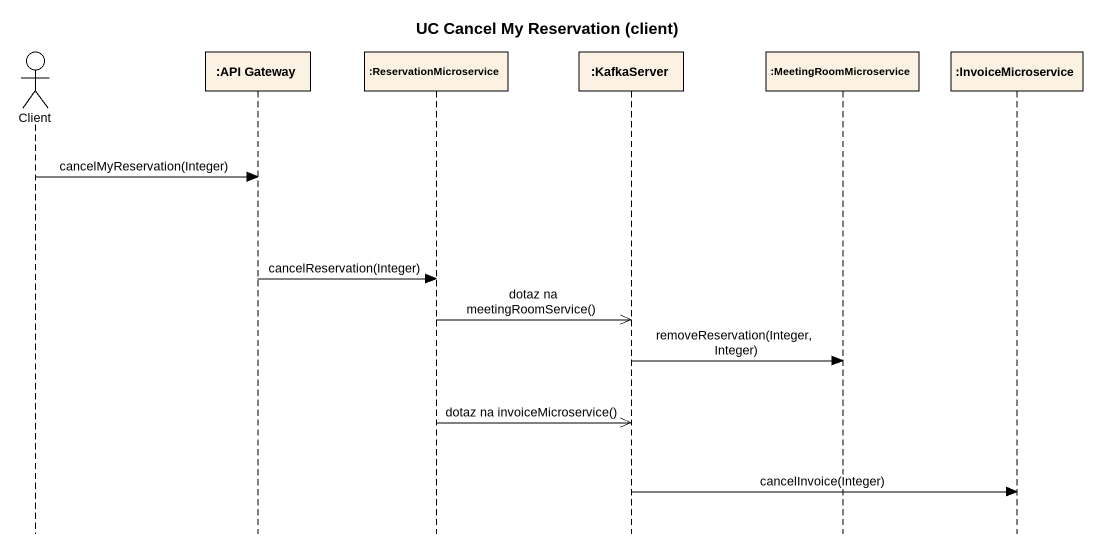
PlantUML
@startuml
title UC Cancel My Reservation (client)
hide footbox
actor Client
participant ":API Gateway" as API_Gateway
participant ":ReservationMicroservice" as ReservationMicroservice
participant ":KafkaServer" as KafkaServer
participant ":MeetingRoomMicroservice" as MeetingRoomMicroservice
participant ":InvoiceMicroservice" as InvoiceMicroservice

Client -> API_Gateway : cancelMyReservation(Integer)
API_Gateway -> ReservationMicroservice : cancelReservation(Integer)
ReservationMicroservice ->> KafkaServer : dotaz na meetingRoomService()
KafkaServer -> MeetingRoomMicroservice : removeReservation(Integer, Integer)
ReservationMicroservice ->> KafkaServer : dotaz na invoiceMicroservice()
KafkaServer -> InvoiceMicroservice : cancelInvoice(Integer)
@enduml
